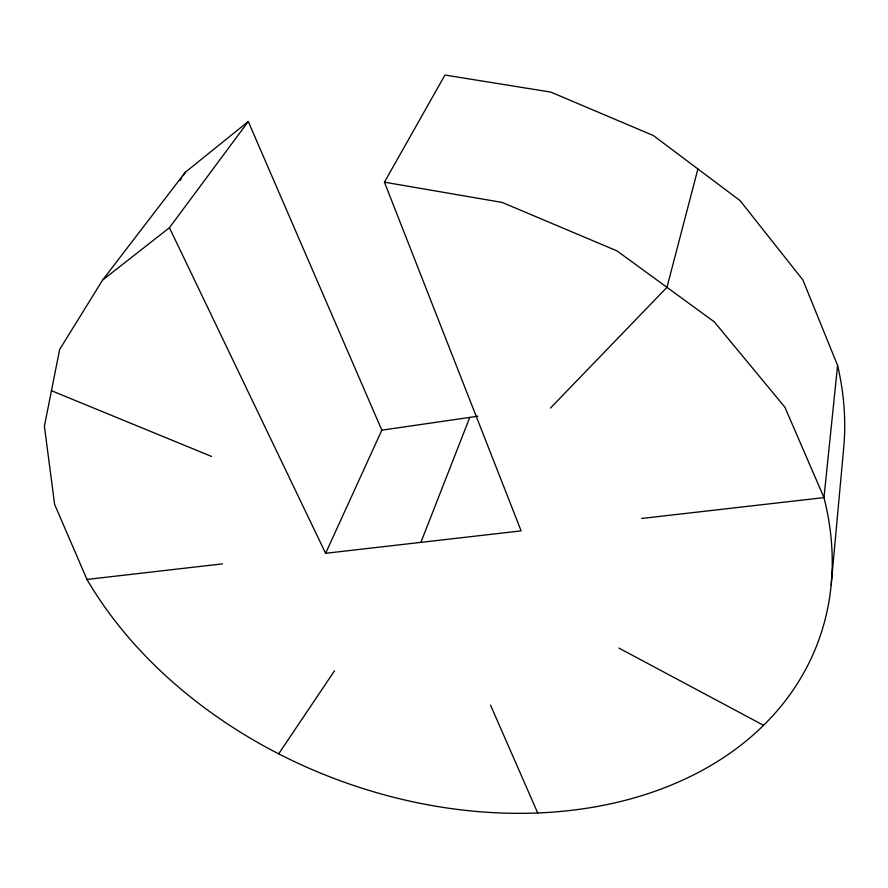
<?xml version="1.0" encoding="UTF-8"?>
<svg xmlns="http://www.w3.org/2000/svg" width="888" height="888" viewBox="0 0 888 888"><rect width="100%" height="100%" fill="white"/><g stroke="black" fill="none" stroke-linecap="round" stroke-linejoin="round"><path stroke-width="1.33" d="M831.157 584.826L843.6 449.028A368.842 291.653 21.4 0 0 837.584 365.412L802.885 279.975L740.059 200.599L653.39 135.564L550.804 92.086L444.955 75.036L384.437 182.173L521.123 530.88L325.619 553.291L169.43 227.728L248.274 121.501L381.829 430.169L325.619 553.291M837.584 365.412L823.975 497.613A406.438 299.9 21.4 0 1 568.709 810.633A406.438 299.9 21.4 0 1 86.969 579.442L54.634 504.462L44.4 426.251L59.64 349.495L102.608 280.053L185.303 172.261L248.274 121.501M697.901 168.964L666.955 287.335L550.482 408.047M420.901 542.368L469.796 417.404M180.22 180.353L181.674 178.044M183.117 175.724L185.303 172.261M278.677 753.834L334.554 670.762M102.608 280.053L169.43 227.728M381.829 430.169L477.922 416.217M86.969 579.442L222.533 563.858M641.635 518.459L823.975 497.613L784.859 407.126L714.241 321.811L616.949 250.86L502.153 202.431L384.437 182.173M51.46 390.709L211.544 456.432M618.88 648.074L763.547 725.307M490.531 705.128L537.706 812.964"/></g></svg>
